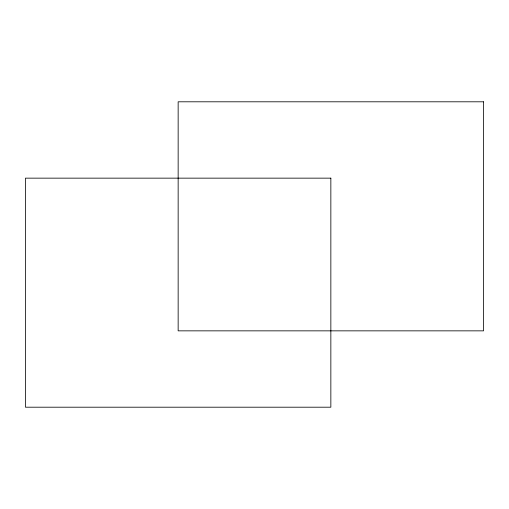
<?xml version="1.0" encoding="UTF-8"?>
<svg xmlns="http://www.w3.org/2000/svg" width="509" height="509" viewBox="0 0 509 509"><rect width="100%" height="100%" fill="white"/><g stroke="black" fill="none" stroke-linecap="round" stroke-linejoin="round"><path stroke-width="0.76" d="M483.55 101.8L178.15 101.8L178.15 330.85L483.55 330.85L483.55 101.8M330.85 178.15L25.45 178.15L25.45 407.2L330.85 407.2L330.85 178.15"/></g></svg>
